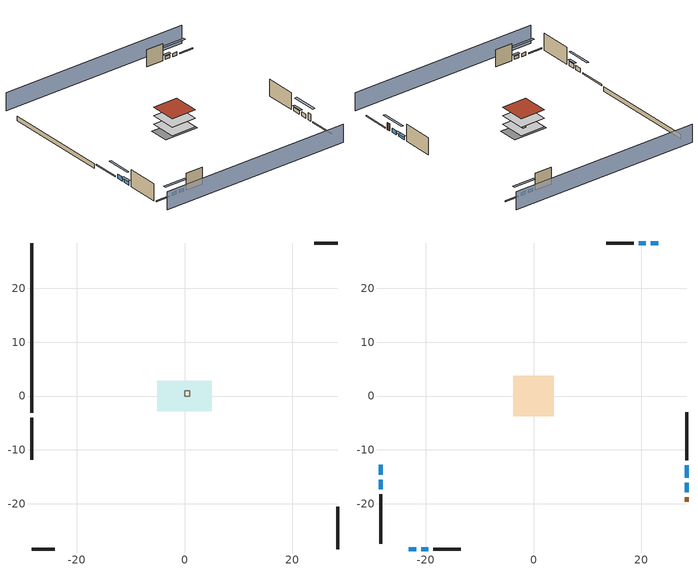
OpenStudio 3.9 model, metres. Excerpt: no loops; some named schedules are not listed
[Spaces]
crawlspace - vented 1
 floor foundation (Slab1 construction): -5.06,-2.82 -5.06,2.82 5.06,2.82 5.06,-2.82 z-0.91
 wall outside (RimJoist1 construction): -28.41,-4.03 -28.41,-11.83 z0.3:0.61
 wall outside (RimJoist2 construction): 28.41,28.41 24.09,28.41 z0.3:0.61
 wall outside (RimJoist3 construction): 28.41,-28.41 28.41,-20.61 z0.3:0.61
 wall outside (RimJoist4 construction): -28.41,-28.41 -24.09,-28.41 z0.3:0.61
 wall foundation (FoundationWall1 construction): -28.41,28.41 -28.41,-3.1 z-0.91:0.3
furnace airloop ret air space
 floor adiabatic (AdiabaticConst): 0,0 0,1 1,1 1,0 z0
 wall adiabatic (AdiabaticConst): 0,1 0,0 1,0 1,1 0,1 z0:1
 ceiling adiabatic (AdiabaticConst): 1,0 1,1 0,1 0,0 z1
conditioned space 1
 floor to crawlspace - vented 1 (Floor1 construction): -3.78,-3.78 -3.78,3.78 3.78,3.78 3.78,-3.78 z0.3
 floor adiabatic (AdiabaticFloorConstruction): -3.78,-3.78 -3.78,3.78 3.78,3.78 3.78,-3.78 z2.74
 wall outside (Wall1 construction): -28.41,-18.26 -28.41,-27.49 z0.3:5.18
 wall outside (Wall2 construction): 18.6,28.41 13.47,28.41 z0.3:5.18
 wall outside (Wall3 construction): 28.41,-11.89 28.41,-3.05 z0.3:5.18
 wall outside (Wall4 construction): -18.6,-28.41 -13.47,-28.41 z0.3:5.18
 wall outside (AdiabaticWallConstruction): -28.41,-12.76 -28.41,-14.58 / -28.41,-15.51 -28.41,-17.34 z0.3:1.52; 23.16,28.41 21.8,28.41 / 20.88,28.41 19.52,28.41 / -23.16,-28.41 -21.8,-28.41 / -20.88,-28.41 -19.52,-28.41 z0.3:1.22; 28.41,-17.84 28.41,-16.07 z0.3:1.49; 28.41,-15.14 28.41,-12.82 z0.3:1.31
 wall outside (AdiabaticWallConstruction 1): 28.41,-19.68 28.41,-18.77 z0.3:2.34
 window (WindowConstruction): -28.41,-12.76 -28.41,-14.58 z0.3:1.52
 window (WindowConstruction 1): -28.41,-15.51 -28.41,-17.33 z0.3:1.52
 window (WindowConstruction 2): 23.16,28.41 21.81,28.41 z0.3:1.22
 window (WindowConstruction 3): 20.88,28.41 19.53,28.41 z0.3:1.22
 window (WindowConstruction 4): 28.41,-17.84 28.41,-16.07 z0.3:1.49
 window (WindowConstruction 5): 28.41,-15.14 28.41,-12.82 z0.3:1.31
 window (WindowConstruction 6): -23.16,-28.41 -21.81,-28.41 z0.3:1.22
 window (WindowConstruction 7): -20.88,-28.41 -19.53,-28.41 z0.3:1.22
 door (Door): 28.41,-19.68 28.41,-18.77 z0.3:2.34
 ceiling adiabatic (AdiabaticFloorConstruction): 3.78,-3.78 3.78,3.78 -3.78,3.78 -3.78,-3.78 z2.74
 roof outside (Roof1 construction): -3.78,3.78 -3.78,-3.78 3.78,-3.78 3.78,3.78 z5.18
shading: -28.41,-32.99 28.41,-32.99 / 28.41,32.99 -28.41,32.99 z0:5.18; -28.41,-17.33 -28.41,-10.02 -29.02,-10.02 -29.02,-17.33 z4.27; -28.41,-17.64 -28.41,-15.21 -29.02,-15.21 -29.02,-17.64 z1.83; 19.06,28.41 25.9,28.41 25.9,29.02 19.06,29.02 z3.96; 19.22,28.41 21.18,28.41 21.18,29.02 19.22,29.02 z1.52; 28.41,-13.33 28.41,-20.58 29.02,-20.58 29.02,-13.33 z4.24; 28.41,-12.51 28.41,-15.45 29.02,-15.45 29.02,-12.51 z1.62; -19.06,-28.41 -25.9,-28.41 -25.9,-29.02 -19.06,-29.02 z3.96; -19.22,-28.41 -21.18,-28.41 -21.18,-29.02 -19.22,-29.02 z1.52
[Site]
Portland Intl Arpt_OR: Latitude {deg}=45.59; Longitude {deg}=-122.6; Time Zone {hr}=-8; Elevation {m}=33; Terrain=Suburbs; Keep Site Location Information=Yes
[Site:GroundTemperature:Shallow]
10.2558, 8.96328, 8.85977, 9.47314, 11.9355, 14.3863, 16.5111, 17.8571, 17.9714, 16.8767, 14.8061, 12.4304
[Site:WaterMainsTemperature]
Calculation Method=Schedule; Temperature Schedule=mains temperature schedule
[Building]
Building 1
[Material] Roughness=Rough
Name | Thickness {m} | Conductivity {W/m-K} | Density {kg/m3} | Specific Heat {J/kg-K} | Thermal Absorptance | Solar Absorptance | Visible Absorptance
asphalt or fiberglass shingles | 0.00635 | 0.162714 | 1121.4 | 1465.45 | 0.9 | 0.85 | 0.85
roof rigid ins | 0.103632 | 0.029427 | 32.04 | 1214.23 | 0.9 | 0.7 | 0.7
osb sheathing 0.75 in. | 0.01905 | 0.115458 | 512.64 | 1214.23 | 0.9 | 0.7 | 0.7
roof stud and cavity | 0.2032 | 0.161866 | 78.34581 | 1123.46 | 0.9 | 0.7 | 0.7
gypsum board | 0.0127 | 0.160291 | 801 | 837.4 | 0.9 | 0.6 | 0.6
wood siding | 0.0254 | 0.102417 | 544.68 | 1172.36 | 0.9 | 0.85 | 0.85
osb sheathing 0.5 in. | 0.0127 | 0.115458 | 512.64 | 1214.23 | 0.9 | 0.7 | 0.7
wall stud and cavity | 0.1397 | 0.550994 | 139.0536 | 1170.24 | 0.9 | 0.7 | 0.7
rim joist stud and cavity | 0.0508 | 0.178688 | 50.32683 | 1063.81 | 0.9 | 0.6 | 0.6
floor stud and cavity | 0.1397 | 0.923637 | 92.3553 | 1139.71 | 0.9 | 0.7 | 0.7
floor covering | 0.0127 | 0.0433444 | 54.468 | 1339.84 | 0.9 | 0.6 | 0.6
concrete 8.0 in. | 0.2032 | 1.803125 | 2242.8 | 837.4 | 0.9 | 0.7 | 0.7
soil 0.5 in. | 0.0127 | 1.3848 | 1842.3 | 418.7 | 0.9 | 0.7 | 0.7
wood siding 1; wood siding 2 | 0.0254 | 0.102417 | 544.68 | 1172.36
wall rigid ins; floor rigid ins | 0.512978 | 0.029427 | 32.04 | 1214.23 | 0.9 | 0.7 | 0.7
wall stud and cavity 1 | 0.0889 | 0.380278 | 52.3479 | 1209.89 | 0.9 | 0.7 | 0.7
door material | 0.04445 | 0.0612267 | 512.64 | 1214.23 | 0.9 | 0.7 | 0.7
floor stud and cavity 1 | 0.1397 | 1.75129 | 37.0049 | 1207.88 | 0.9 | 0.7 | 0.7
wall stud and cavity 2 | 0.0889 | 0.391764 | 83.0341 | 1211.67 | 0.9 | 0.7 | 0.7
furniture material conditioned space 1 | 0.1524 | 0.115458 | 640.8 | 1214.23 | 0.9 | 0.6 | 0.6
[Construction]
Roof1 construction: asphalt or fiberglass shingles, roof rigid ins, osb sheathing 0.75 in., roof stud and cavity, gypsum board
Wall1 construction; Wall2 construction; Wall3 construction; Wall4 construction: wood siding, osb sheathing 0.5 in., wall stud and cavity, gypsum board
RimJoist1 construction; RimJoist2 construction; RimJoist3 construction; RimJoist4 construction: wood siding, rim joist stud and cavity
Floor1 construction: floor stud and cavity, osb sheathing 0.75 in., floor covering
FoundationWall1 construction: concrete 8.0 in.
Slab1 construction: soil 0.5 in.
WindowConstruction; WindowConstruction 1; WindowConstruction 2; WindowConstruction 3; WindowConstruction 4; WindowConstruction 5; WindowConstruction 6; WindowConstruction 7: WindowMaterial
AdiabaticWallConstruction: wood siding 1, wall rigid ins, wall stud and cavity 1, gypsum board
Door: door material
AdiabaticWallConstruction 1: wood siding 2, wall rigid ins, wall stud and cavity 1, gypsum board
AdiabaticFloorConstruction: floor stud and cavity 1, floor rigid ins, osb sheathing 0.75 in., floor covering
PartitionWallConstruction: gypsum board, wall stud and cavity 2, gypsum board
furniture construction conditioned space 1: furniture material conditioned space 1
AdiabaticConst: Adiabatic
[WindowMaterial:SimpleGlazingSystem]
WindowMaterial: U-Factor {W/m2-K}=4.76952; Solar Heat Gain Coefficient=0.63
[Material:NoMass]
Adiabatic: Roughness=Rough; Thermal Resistance {m2-K/W}=176.1
[ThermalZone] Multiplier=1; Use Ideal Air Loads=No
Name | Volume {m3} | Thermostat
conditioned space | 278.185 | conditioned space temperature setpoint
crawlspace - vented | 69.5462
furnace airloop ret air zone | 1
[Sizing:Zone] Zone Cooling Design Supply Air Temperature Input Method=SupplyAirTemperature; Zone Cooling Design Supply Air Temperature {C}=14; Zone Cooling Design Supply Air Temperature Difference {deltaC}=11.11; Zone Heating Design Supply Air Temperature Input Method=SupplyAirTemperature; Zone Heating Design Supply Air Temperature {C}=40; Zone Heating Design Supply Air Temperature Difference {deltaC}=11.11; Zone Cooling Design Supply Air Humidity Ratio {kg-H2O/kg-air}=0.0085; Zone Heating Design Supply Air Humidity Ratio {kg-H2O/kg-air}=0.008; Cooling Design Air Flow Method=DesignDay; Heating Design Air Flow Method=DesignDay; Account for Dedicated Outdoor Air System=No; Dedicated Outdoor Air System Control Strategy=NeutralSupplyAir; Dedicated Outdoor Air Low Setpoint Temperature for Design {C}=autosize; Dedicated Outdoor Air High Setpoint Temperature for Design {C}=autosize; Zone Load Sizing Method=Sensible Load Only No Latent Load; Zone Latent Cooling Design Supply Air Humidity Ratio Input Method=HumidityRatioDifference; Zone Cooling Design Supply Air Humidity Ratio Difference {kgWater/kgDryAir}=0.005; Zone Latent Heating Design Supply Air Humidity Ratio Input Method=HumidityRatioDifference; Zone Humidification Design Supply Air Humidity Ratio Difference {kgWater/kgDryAir}=0.005; Sizing Option=Coincident
crawlspace - vented; furnace airloop ret air zone
[Space]
Name | Thermal Zone | Volume {m3}
conditioned space 1 | conditioned space | 278.185
crawlspace - vented 1 | crawlspace - vented | 69.5462
furnace airloop ret air space | furnace airloop ret air zone
[ThermostatSetpoint:DualSetpoint]
conditioned space temperature setpoint: Heating Setpoint Temperature Schedule=heating setpoint; Cooling Setpoint Temperature Schedule=cooling setpoint; Temperature Difference Between Cutout And Setpoint {deltaC}=0
[Foundation:Kiva]
Foundation Kiva 1: Initial Indoor Air Temperature {C}=8.41658; Wall Height Above Grade {m}=0.3048; Wall Depth Below Slab {m}=0.2032
[Foundation:Kiva:Settings]
Soil Conductivity {W/m-K}=1.3848; Soil Density {kg/m3}=1842.3; Soil Specific Heat {J/kg-K}=418.7; Ground Solar Absorptivity=0.9; Ground Thermal Absorptivity=0.9; Ground Surface Roughness {m}=0.03; Far-Field Width {m}=40; Deep-Ground Boundary Condition=ZeroFlux; Deep-Ground Depth {m}=40; Minimum Cell Dimension {m}=0.2; Maximum Cell Growth Coefficient=3; Simulation Timestep=Timestep
[SurfaceProperty:ExposedFoundationPerimeter]
Slab1: Exposed Perimeter Calculation Method=TotalExposedPerimeter; Total Exposed Perimeter {m}=31.51632
[SurfaceProperty:IncidentSolarMultiplier] Incident Solar Multiplier=1; Incident Solar Multiplier Schedule=trans schedule winter=0.85 summer=0.7
Window1; Window2; Window3; Window4; Window5; Window6; Window7; Window8
[InternalMass:Definition] Design Level Calculation Method=SurfaceArea
Name | Construction | Surface Area {m2}
partition wall mass | PartitionWallConstruction | 114.085
furniture mass conditioned space 1 | furniture construction conditioned space 1 | 45.63397
[InternalMass] Space or SpaceType=conditioned space 1; Multiplier=1
Name | Internal Mass Definition
partition wall mass | partition wall mass
furniture mass conditioned space 1 | furniture mass conditioned space 1
[EnergyManagementSystem:Sensor]
Name | Output Variable or Output Meter Index Key | Output Variable or Output Meter
water_heater_T_set | water heater setpoint | Schedule Value
out_pb_s |  | Site Outdoor Air Barometric Pressure
out_wt_s |  | Site Outdoor Air Humidity Ratio
site_vw_s |  | Site Wind Speed
cool_season | cooling season schedule | Schedule Value
furnace_airloop_AH_MFR_s | Node 5 | System Node Mass Flow Rate
furnace_airloop_AH_VFR_s | Node 5 | System Node Current Density Volume Flow Rate
furnace_airloop_AH_Tout_s | Node 5 | System Node Temperature
furnace_airloop_AH_Wout_s | Node 5 | System Node Humidity Ratio
furnace_airloop_RA_T_s | Node 8 | System Node Temperature
furnace_airloop_Ra_W_s | Node 8 | System Node Humidity Ratio
furnace_airloop_0_DZ_T_s | crawlspace - vented | Zone Air Temperature
furnace_airloop_0_DZ_W_s | crawlspace - vented | Zone Mean Air Humidity Ratio
natural_vent_s | natural vent schedule | Schedule Value
htg_sp_s | heating setpoint | Schedule Value
clg_sp_s | cooling setpoint | Schedule Value
mech_vent_range_fan_0_sch_s | mech vent range fan 0 schedule | Schedule Value
mech_vent_bath_fan_0_sch_s | mech vent bath fan 0 schedule | Schedule Value
clothes_dryer_exhaust_0_sch_s | clothes_dryer | Schedule Value
htg_load_cond |  | Heating:EnergyTransfer:Zone:CONDITIONED SPACE
clg_load_cond |  | Cooling:EnergyTransfer:Zone:CONDITIONED SPACE
htg_load_duct |  | Heating:EnergyTransfer:Zone:FURNACE AIRLOOP RET AIR ZONE
clg_load_duct |  | Cooling:EnergyTransfer:Zone:FURNACE AIRLOOP RET AIR ZONE
s_conv | Floor1 | Surface Inside Face Convection Heat Gain Energy
s_ig | Floor1 | Surface Inside Face Internal Gains Radiation Heat Gain Energy
s_sol | Floor1 | Surface Inside Face Solar Radiation Heat Gain Energy
s_lgt | Floor1 | Surface Inside Face Lights Radiation Heat Gain Energy
s_surf | Floor1 | Surface Inside Face Net Surface Thermal Radiation Heat Gain Energy
s_conv_1 | inferred conditioned ceiling | Surface Inside Face Convection Heat Gain Energy
s_ig_1 | inferred conditioned ceiling | Surface Inside Face Internal Gains Radiation Heat Gain Energy
s_sol_1 | inferred conditioned ceiling | Surface Inside Face Solar Radiation Heat Gain Energy
s_lgt_1 | inferred conditioned ceiling | Surface Inside Face Lights Radiation Heat Gain Energy
s_surf_1 | inferred conditioned ceiling | Surface Inside Face Net Surface Thermal Radiation Heat Gain Energy
s_conv_2 | inferred conditioned floor | Surface Inside Face Convection Heat Gain Energy
s_ig_2 | inferred conditioned floor | Surface Inside Face Internal Gains Radiation Heat Gain Energy
s_sol_2 | inferred conditioned floor | Surface Inside Face Solar Radiation Heat Gain Energy
s_lgt_2 | inferred conditioned floor | Surface Inside Face Lights Radiation Heat Gain Energy
s_surf_2 | inferred conditioned floor | Surface Inside Face Net Surface Thermal Radiation Heat Gain Energy
s_conv_3 | Roof1 | Surface Inside Face Convection Heat Gain Energy
s_ig_3 | Roof1 | Surface Inside Face Internal Gains Radiation Heat Gain Energy
s_sol_3 | Roof1 | Surface Inside Face Solar Radiation Heat Gain Energy
s_lgt_3 | Roof1 | Surface Inside Face Lights Radiation Heat Gain Energy
s_surf_3 | Roof1 | Surface Inside Face Net Surface Thermal Radiation Heat Gain Energy
ss_sol | Door1 | Surface Inside Face Solar Radiation Heat Gain Energy
ss_lgt | Door1 | Surface Inside Face Lights Radiation Heat Gain Energy
ss_conv | Door1 | Surface Inside Face Convection Heat Gain Energy
ss_ig | Door1 | Surface Inside Face Internal Gains Radiation Heat Gain Energy
ss_surf | Door1 | Surface Inside Face Net Surface Thermal Radiation Heat Gain Energy
ss_conv_1 | Window1 | Surface Inside Face Convection Heat Gain Energy
ss_ig_1 | Window1 | Surface Inside Face Internal Gains Radiation Heat Gain Energy
ss_surf_1 | Window1 | Surface Inside Face Net Surface Thermal Radiation Heat Gain Energy
ss_trans_in | Window1 | Surface Window Transmitted Solar Radiation Rate
ss_back_out | Window1 | Surface Window Shortwave from Zone Back Out Window Heat Transfer Rate
ss_trans_out | Window1 | Surface Inside Face Initial Transmitted Diffuse Transmitted Out Window Solar Radiation Rate
ss_conv_2 | Window2 | Surface Inside Face Convection Heat Gain Energy
ss_ig_2 | Window2 | Surface Inside Face Internal Gains Radiation Heat Gain Energy
ss_surf_2 | Window2 | Surface Inside Face Net Surface Thermal Radiation Heat Gain Energy
ss_trans_in_1 | Window2 | Surface Window Transmitted Solar Radiation Rate
ss_back_out_1 | Window2 | Surface Window Shortwave from Zone Back Out Window Heat Transfer Rate
ss_trans_out_1 | Window2 | Surface Inside Face Initial Transmitted Diffuse Transmitted Out Window Solar Radiation Rate
ss_conv_3 | Window3 | Surface Inside Face Convection Heat Gain Energy
ss_ig_3 | Window3 | Surface Inside Face Internal Gains Radiation Heat Gain Energy
ss_surf_3 | Window3 | Surface Inside Face Net Surface Thermal Radiation Heat Gain Energy
ss_trans_in_2 | Window3 | Surface Window Transmitted Solar Radiation Rate
ss_back_out_2 | Window3 | Surface Window Shortwave from Zone Back Out Window Heat Transfer Rate
ss_trans_out_2 | Window3 | Surface Inside Face Initial Transmitted Diffuse Transmitted Out Window Solar Radiation Rate
ss_conv_4 | Window4 | Surface Inside Face Convection Heat Gain Energy
ss_ig_4 | Window4 | Surface Inside Face Internal Gains Radiation Heat Gain Energy
ss_surf_4 | Window4 | Surface Inside Face Net Surface Thermal Radiation Heat Gain Energy
ss_trans_in_3 | Window4 | Surface Window Transmitted Solar Radiation Rate
ss_back_out_3 | Window4 | Surface Window Shortwave from Zone Back Out Window Heat Transfer Rate
ss_trans_out_3 | Window4 | Surface Inside Face Initial Transmitted Diffuse Transmitted Out Window Solar Radiation Rate
ss_conv_5 | Window5 | Surface Inside Face Convection Heat Gain Energy
ss_ig_5 | Window5 | Surface Inside Face Internal Gains Radiation Heat Gain Energy
ss_surf_5 | Window5 | Surface Inside Face Net Surface Thermal Radiation Heat Gain Energy
ss_trans_in_4 | Window5 | Surface Window Transmitted Solar Radiation Rate
ss_back_out_4 | Window5 | Surface Window Shortwave from Zone Back Out Window Heat Transfer Rate
ss_trans_out_4 | Window5 | Surface Inside Face Initial Transmitted Diffuse Transmitted Out Window Solar Radiation Rate
ss_conv_6 | Window6 | Surface Inside Face Convection Heat Gain Energy
ss_ig_6 | Window6 | Surface Inside Face Internal Gains Radiation Heat Gain Energy
ss_surf_6 | Window6 | Surface Inside Face Net Surface Thermal Radiation Heat Gain Energy
ss_trans_in_5 | Window6 | Surface Window Transmitted Solar Radiation Rate
ss_back_out_5 | Window6 | Surface Window Shortwave from Zone Back Out Window Heat Transfer Rate
ss_trans_out_5 | Window6 | Surface Inside Face Initial Transmitted Diffuse Transmitted Out Window Solar Radiation Rate
ss_conv_7 | Window7 | Surface Inside Face Convection Heat Gain Energy
ss_ig_7 | Window7 | Surface Inside Face Internal Gains Radiation Heat Gain Energy
ss_surf_7 | Window7 | Surface Inside Face Net Surface Thermal Radiation Heat Gain Energy
ss_trans_in_6 | Window7 | Surface Window Transmitted Solar Radiation Rate
ss_back_out_6 | Window7 | Surface Window Shortwave from Zone Back Out Window Heat Transfer Rate
ss_trans_out_6 | Window7 | Surface Inside Face Initial Transmitted Diffuse Transmitted Out Window Solar Radiation Rate
ss_conv_8 | Window8 | Surface Inside Face Convection Heat Gain Energy
ss_ig_8 | Window8 | Surface Inside Face Internal Gains Radiation Heat Gain Energy
ss_surf_8 | Window8 | Surface Inside Face Net Surface Thermal Radiation Heat Gain Energy
ss_trans_in_7 | Window8 | Surface Window Transmitted Solar Radiation Rate
ss_back_out_7 | Window8 | Surface Window Shortwave from Zone Back Out Window Heat Transfer Rate
ss_trans_out_7 | Window8 | Surface Inside Face Initial Transmitted Diffuse Transmitted Out Window Solar Radiation Rate
s_conv_4 | Wall1 | Surface Inside Face Convection Heat Gain Energy
s_ig_4 | Wall1 | Surface Inside Face Internal Gains Radiation Heat Gain Energy
s_sol_4 | Wall1 | Surface Inside Face Solar Radiation Heat Gain Energy
s_lgt_4 | Wall1 | Surface Inside Face Lights Radiation Heat Gain Energy
s_surf_4 | Wall1 | Surface Inside Face Net Surface Thermal Radiation Heat Gain Energy
s_conv_5 | Wall2 | Surface Inside Face Convection Heat Gain Energy
s_ig_5 | Wall2 | Surface Inside Face Internal Gains Radiation Heat Gain Energy
s_sol_5 | Wall2 | Surface Inside Face Solar Radiation Heat Gain Energy
s_lgt_5 | Wall2 | Surface Inside Face Lights Radiation Heat Gain Energy
s_surf_5 | Wall2 | Surface Inside Face Net Surface Thermal Radiation Heat Gain Energy
s_conv_6 | Wall3 | Surface Inside Face Convection Heat Gain Energy
s_ig_6 | Wall3 | Surface Inside Face Internal Gains Radiation Heat Gain Energy
s_sol_6 | Wall3 | Surface Inside Face Solar Radiation Heat Gain Energy
s_lgt_6 | Wall3 | Surface Inside Face Lights Radiation Heat Gain Energy
s_surf_6 | Wall3 | Surface Inside Face Net Surface Thermal Radiation Heat Gain Energy
s_conv_7 | Wall4 | Surface Inside Face Convection Heat Gain Energy
s_ig_7 | Wall4 | Surface Inside Face Internal Gains Radiation Heat Gain Energy
s_sol_7 | Wall4 | Surface Inside Face Solar Radiation Heat Gain Energy
s_lgt_7 | Wall4 | Surface Inside Face Lights Radiation Heat Gain Energy
s_surf_7 | Wall4 | Surface Inside Face Net Surface Thermal Radiation Heat Gain Energy
im_conv | furniture mass conditioned space 1 | Surface Inside Face Convection Heat Gain Energy
im_ig | furniture mass conditioned space 1 | Surface Inside Face Internal Gains Radiation Heat Gain Energy
[ElectricEquipment:Definition] Design Level Calculation Method=EquipmentLevel
Name | Design Level {W} | Fraction Latent | Fraction Radiant | Fraction Lost
ceiling fan | 17.7464 | 0 | 0.558 | 0
clothes washer | 922.933 | 0.03 | 0.162 | 0.7
clothes dryer | 427.548 | 0.015 | 0.081 | 0.85
fridge | 51.9007 | 0 | 0.6 | 0
cooking range | 152.042 | 0.16 | 0.384 | 0.2
misc tv | 1047.41 | 0 | 0.6 | 0
misc plug loads | 597.454 | 0.021 | 0.558 | 0.049
whole house fan; mech vent house fan | 0 | 0 | 0 | 1
mech vent house fan cfis | 0 | 0 | 0 | 0
mech vent range fan 0; mech vent bath fan 0 | 30 | 0 | 0 | 1
[ElectricEquipment] Space or SpaceType=conditioned space 1
Name | Electric Equipment Definition | Schedule
ceiling fan | ceiling fan | ceiling_fan
clothes washer | clothes washer | clothes_washer
clothes dryer | clothes dryer | clothes_dryer
fridge | fridge | fridge schedule
cooking range | cooking range | cooking_range
misc tv | misc tv | plug_loads_tv
misc plug loads | misc plug loads | plug_loads_other
whole house fan | whole house fan | Always On Discrete
mech vent house fan | mech vent house fan | mech vent house fan schedule
mech vent house fan cfis | mech vent house fan cfis | mech vent house fan cfis schedule
mech vent range fan 0 | mech vent range fan 0 | mech vent range fan 0 schedule
mech vent bath fan 0 | mech vent bath fan 0 | mech vent bath fan 0 schedule
[OtherEquipment:Definition] Design Level Calculation Method=EquipmentLevel
Name | Design Level {W} | Fraction Latent | Fraction Radiant | Fraction Lost
water heater sens; furnace airloop_0 SupSensLkToCond; furnace airloop_0 SupCondToLv; furnace airloop_0 RetCondToRP; furnace airloop_0 RetSensLkToRP; furnace airloop_0 SupCondToDZ; furnace airloop_0 RetCondToDZ; furnace airloop_0 SupSensLkToDZ; mech vent house fan sensible load | 0 | 0 | 0 | 0
water heater lat; furnace airloop_0 SupLatLkToCond; furnace airloop_0 RetLatLkToRP; furnace airloop_0 SupLatLkToDZ; mech vent house fan latent load | 0 | 1 | 0 | 0
water heater energy adjustment1 | 0.01 | 0 | 0 | 1
clothes dryer 2 | 5680.04 | 0.015 | 0.081 | 0.85
cooking range 2 | 4455.91 | 0.16 | 0.384 | 0.2
general water use sensible | -43.4886 | 0 | 0.6 | 0
general water use latent | 44.1266 | 1 | 0 | 0
[OtherEquipment]
Name | Other Equipment Definition | Space or SpaceType | Schedule | Fuel Type
water heater sens | water heater sens | conditioned space 1 | Always On Discrete
water heater lat | water heater lat | conditioned space 1 | Always On Discrete
water heater energy adjustment1 | water heater energy adjustment1 | conditioned space 1 | Always On Discrete | Electricity
clothes dryer 1 | clothes dryer 2 | conditioned space 1 | clothes_dryer | NaturalGas
cooking range 1 | cooking range 2 | conditioned space 1 | cooking_range | NaturalGas
general water use sensible | general water use sensible | conditioned space 1 | general water use schedule
general water use latent | general water use latent | conditioned space 1 | general water use schedule
furnace airloop_0 SupSensLkToCond | furnace airloop_0 SupSensLkToCond | conditioned space 1 | Always On Discrete
furnace airloop_0 SupLatLkToCond | furnace airloop_0 SupLatLkToCond | conditioned space 1 | Always On Discrete
furnace airloop_0 SupCondToLv | furnace airloop_0 SupCondToLv | conditioned space 1 | Always On Discrete
furnace airloop_0 RetCondToRP | furnace airloop_0 RetCondToRP | furnace airloop ret air space | Always On Discrete
furnace airloop_0 RetSensLkToRP | furnace airloop_0 RetSensLkToRP | furnace airloop ret air space | Always On Discrete
furnace airloop_0 RetLatLkToRP | furnace airloop_0 RetLatLkToRP | furnace airloop ret air space | Always On Discrete
furnace airloop_0 SupCondToDZ | furnace airloop_0 SupCondToDZ | crawlspace - vented 1 | Always On Discrete
furnace airloop_0 RetCondToDZ | furnace airloop_0 RetCondToDZ | crawlspace - vented 1 | Always On Discrete
furnace airloop_0 SupSensLkToDZ | furnace airloop_0 SupSensLkToDZ | crawlspace - vented 1 | Always On Discrete
furnace airloop_0 SupLatLkToDZ | furnace airloop_0 SupLatLkToDZ | crawlspace - vented 1 | Always On Discrete
mech vent house fan sensible load | mech vent house fan sensible load | conditioned space 1 | Always On Discrete
mech vent house fan latent load | mech vent house fan latent load | conditioned space 1 | Always On Discrete
[WaterUse:Equipment:Definition]
clothes washer: Peak Flow Rate {m3/s}=1.25804e-05
[Lights:Definition]
interior lighting: Design Level Calculation Method=LightingLevel; Lighting Level {W}=297.144; Fraction Radiant=0.6; Fraction Visible=0.2; Return Air Fraction=0
[Lights]
interior lighting: Lights Definition=interior lighting; Space or SpaceType=conditioned space 1; Schedule=lighting_interior; Fraction Replaceable=1
[Exterior:Lights:Definition]
exterior lighting: Design Level {W}=9.28603
[Exterior:Lights]
exterior lighting: Exterior Lights Definition=exterior lighting; Schedule=exterior lighting schedule
[People:Definition]
occupants: Number of People Calculation Method=People; Number of People {people}=2; Fraction Radiant=0.314171; Sensible Heat Fraction=0.56303; Carbon Dioxide Generation Rate {m3/s-W}=0; Enable ASHRAE 55 Comfort Warnings=No; Mean Radiant Temperature Calculation Type=EnclosureAveraged
[People]
occupants: People Definition=occupants; Space or SpaceType=conditioned space 1; Number of People Schedule=occupants; Activity Level Schedule=occupants activity schedule; Multiplier=1
[ZoneMixing] Schedule=Always On Continuous; Design Flow Rate Calculation Method=Flow/Zone; Design Flow Rate {m3/s}=0
Name | Zone or Space | Source Zone or Space
furnace airloop_0 ZoneMixDZToCond mix | conditioned space | crawlspace - vented
furnace airloop_0 ZoneMixCondToDZ mix | crawlspace - vented | conditioned space
[SpaceInfiltration:DesignFlowRate] Schedule=Always On Discrete
Name | Space or SpaceType | Design Flow Rate Calculation Method | Design Flow Rate {m3/s} | Air Changes per Hour {1/hr} | Constant Term Coefficient | Temperature Term Coefficient | Velocity Term Coefficient | Velocity Squared Term Coefficient
natural vent flow; whole house fan flow; infil flow | conditioned space 1 | Flow/Space | 0
infil crawlspace - vented 1 | crawlspace - vented 1 | AirChanges/Hour |  | 2.6013 | 1 | 0 | 0 | 0
crawlspace_vented 1 duct leakage imbalance infil flow | crawlspace - vented 1 | Flow/Space | 0
